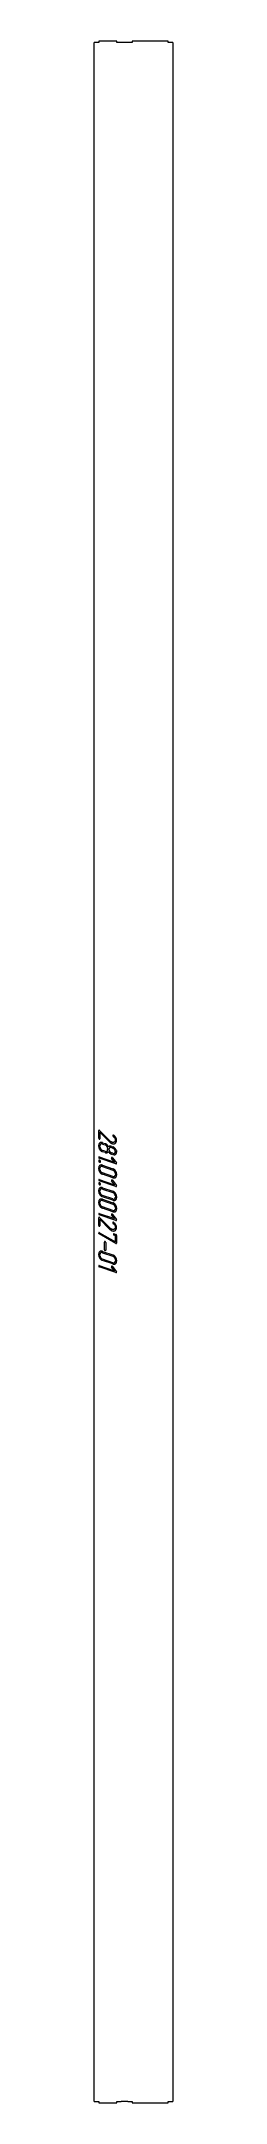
# Model space of a CAD drawing. Header units: millimetres. Extents: x 0 to 87, y -1 to 2277.
import ezdxf

# ---------------------------------------------------------------- set-up
doc = ezdxf.new("R2010")
doc.units = ezdxf.units.MM
doc.linetypes.add('K5LT_BASIC', pattern=[0])
doc.layers.add('Engraving', color=7, linetype='Continuous')

msp = doc.modelspace()

# ---------------------------------------------------------------- linework, layer by layer
at = {"color": 143, "linetype": 'K5LT_BASIC', "lineweight": 15, "true_color": 0x33acca}
for p, q in [((0, 0), (0, 2275.2)), ((5, 2275.2), (0, 2275.2)), ((25, 2276.7), (5, 2276.7)), ((5, 2276.7), (5, 2275.2)), ((25, 2275.2), (25, 2276.7)), ((30, 2275.2), (25, 2275.2)), ((37.1, 2275.2), (30, 2275.2)), ((42.1, 2275.2), (37.1, 2275.2)), ((42.1, 2276.7), (42.1, 2275.2)), ((82.1, 2276.7), (42.1, 2276.7)), ((82.1, 2275.2), (82.1, 2276.7)), ((87.1, 2275.2), (82.1, 2275.2)), ((87.1, 2275.2), (87.1, 0)), ((0, 0), (5, 0)), ((5, 0), (5, -1.5)), ((25, 0), (30, 0)), ((25, -1.5), (25, 0)), ((37.1, 0), (42.1, 0)), ((42.1, 0), (42.1, -1.5)), ((82.1, 0), (87.1, 0)), ((82.1, -1.5), (82.1, 0)), ((5, -1.5), (25, -1.5)), ((42.1, -1.5), (82.1, -1.5))]:
    msp.add_line(p, q, dxfattribs=at)
msp.add_open_spline([(37.1, 0), (36.8, 0), (36.2, 0), (35.3, 0), (34.4, 0), (33.5, 0), (32.7, 0), (31.8, 0), (30.9, 0), (30.3, 0), (30, 0)], degree=3, dxfattribs=at)
at = {"layer": 'Engraving', "color": 143, "linetype": 'K5LT_BASIC', "lineweight": 15, "true_color": 0x33acca}
for p, q in [((4.9, 1064.4), (4.9, 1072.9)), ((6, 1073.1), (17.8, 1061.3)), ((6.3, 1071.1), (6.3, 1063.9)), ((17, 1060.4), (6.3, 1071.1)), ((4.9, 1055.2), (4.9, 1056.7)), ((6.3, 1054.8), (6.3, 1056.2)), ((9.2, 1059.5), (12, 1058.5)), ((9.2, 1058), (12, 1057.1)), ((12, 1050), (9.2, 1050.9)), ((12, 1048.6), (9.2, 1049.5)), ((14.8, 1053.3), (14.8, 1051.9)), ((17.8, 1061.3), (18.4, 1060.8)), ((18.4, 1060.8), (18.9, 1060.4)), ((19.1, 1055.4), (20.6, 1054.9)), ((19.1, 1054), (20.6, 1053.5)), ((20.6, 1047.8), (19.1, 1048.3)), ((21.2, 1067.8), (21.4, 1067.7)), ((24.5, 1050.9), (24.7, 1050.1)), ((24.7, 1050.1), (24.8, 1049.6)), ((24.8, 1049.6), (24.8, 1049.2)), ((4.9, 1030.4), (4.9, 1031.8)), ((5.6, 1043.7), (22.4, 1038)), ((24.1, 1036), (5.6, 1042.3)), ((6.3, 1029.9), (6.3, 1031.3)), ((9.2, 1034.6), (20.5, 1030.7)), ((9.2, 1033.2), (20.5, 1029.3)), ((20.5, 1022.2), (9.2, 1026.1)), ((20.6, 1046.4), (19.1, 1046.9)), ((22.4, 1038), (19.3, 1042.1)), ((20.3, 1042.8), (24.6, 1037.1)), ((21, 1046.2), (20.6, 1046.4)), ((21.4, 1046.1), (21, 1046.2)), ((22.2, 1046.1), (21.4, 1046.1)), ((23.4, 1025.5), (23.4, 1024.1)), ((4.9, 1005.5), (4.9, 1006.9)), ((5.6, 1018.8), (22.4, 1013.1)), ((24.1, 1011.1), (5.6, 1017.4)), ((6.3, 1005), (6.3, 1006.4)), ((20.5, 1020.8), (9.2, 1024.6)), ((9.2, 1009.7), (20.5, 1005.9)), ((9.2, 1008.3), (20.5, 1004.4)), ((22.4, 1013.1), (19.3, 1017.2)), ((20.3, 1017.9), (24.6, 1012.2)), ((24.8, 1025), (24.8, 1023.6)), ((4.9, 992.8), (4.9, 994.2)), ((5.6, 981.3), (22.4, 975.6)), ((24.1, 973.6), (5.6, 979.8)), ((6.3, 992.3), (6.3, 993.7)), ((20.5, 997.3), (9.2, 1001.2)), ((20.5, 995.9), (9.2, 999.8)), ((9.2, 997), (20.5, 993.2)), ((9.2, 995.6), (20.5, 991.7)), ((20.5, 984.6), (9.2, 988.5)), ((20.5, 983.2), (9.2, 987.1)), ((22.4, 975.6), (19.3, 979.7)), ((20.3, 980.3), (24.6, 974.6)), ((23.4, 1000.6), (23.4, 999.2)), ((23.4, 987.9), (23.4, 986.5)), ((24.8, 1000.2), (24.8, 998.7)), ((24.8, 987.5), (24.8, 986)), ((4.9, 968.1), (4.9, 976.6)), ((5, 959.2), (4.9, 959.6)), ((23.9, 948.2), (5.5, 958.8)), ((5.6, 960.1), (5.8, 960)), ((5.8, 960), (23.4, 950)), ((6, 976.8), (17.8, 965)), ((17, 964.1), (6.3, 974.8)), ((6.3, 974.8), (6.3, 967.6)), ((17.8, 965), (18.4, 964.5)), ((18.4, 964.5), (18.9, 964.1)), ((21.2, 971.5), (21.4, 971.4)), ((22, 958.8), (24.1, 958.1)), ((23.4, 956.9), (22, 957.4)), ((23.4, 950), (23.4, 956.9)), ((24.8, 957.1), (24.8, 948.6)), ((4.9, 935.1), (4.9, 936.5)), ((6.3, 934.6), (6.3, 936.1)), ((9.2, 939.4), (20.5, 935.5)), ((9.2, 937.9), (20.5, 934.1)), ((11.3, 941.2), (11.3, 949.7)), ((12.7, 949.3), (12.7, 940.7)), ((24.1, 948.1), (23.9, 948.2)), ((5.6, 923.6), (22.4, 917.9)), ((24.1, 915.9), (5.6, 922.2)), ((20.5, 926.9), (9.2, 930.8)), ((20.5, 925.5), (9.2, 929.4)), ((22.4, 917.9), (19.3, 922)), ((20.3, 922.6), (24.6, 916.9)), ((23.4, 930.3), (23.4, 928.8)), ((24.8, 929.8), (24.8, 928.4))]:
    msp.add_line(p, q, dxfattribs=at)
for points in [[(5.1, 1073.3), (4.9, 1073.2), (4.9, 1072.9)], [(5.7, 1073.3), (5.4, 1073.4), (5.1, 1073.3)], [(6, 1073.1), (5.9, 1073.3), (5.7, 1073.3)], [(4.9, 1064.4), (4.9, 1064.1), (5.1, 1063.8)], [(6.1, 1059.2), (4.9, 1058.3), (4.9, 1056.7)], [(4.9, 1055.2), (4.9, 1053.5), (6.1, 1051.8)], [(5.1, 1063.8), (5.4, 1063.5), (5.6, 1063.5)], [(5.6, 1063.5), (5.9, 1063.4), (6.1, 1063.5)], [(6.1, 1063.5), (6.3, 1063.7), (6.3, 1063.9)], [(9.2, 1059.5), (7.4, 1060.1), (6.1, 1059.2)], [(6.1, 1051.8), (7.4, 1050.1), (9.2, 1049.5)], [(7.2, 1057.9), (6.3, 1057.3), (6.3, 1056.2)], [(6.3, 1054.8), (6.3, 1053.6), (7.2, 1052.5)], [(9.2, 1058), (8, 1058.4), (7.2, 1057.9)], [(7.2, 1052.5), (8, 1051.4), (9.2, 1050.9)], [(14.1, 1057.2), (13.1, 1058.1), (12, 1058.5)], [(14, 1055.6), (13.2, 1056.7), (12, 1057.1)], [(12, 1050), (13.2, 1049.6), (14, 1050.1)], [(12, 1048.6), (13.2, 1048.2), (14.3, 1048.5)], [(14.8, 1053.3), (14.8, 1054.5), (14, 1055.6)], [(14, 1050.1), (14.8, 1050.6), (14.8, 1051.9)], [(15.8, 1054.9), (15.1, 1056.3), (14.1, 1057.2)], [(14.3, 1048.5), (15.3, 1048.8), (15.8, 1049.6)], [(17.2, 1055.6), (16.4, 1055.5), (15.8, 1054.9)], [(15.8, 1049.6), (16.5, 1048.5), (17.3, 1047.9)], [(17.1, 1053.8), (16.3, 1053.3), (16.3, 1052.1)], [(16.3, 1052.1), (16.3, 1050.9), (17.1, 1049.8)], [(17, 1060.4), (17.9, 1059.6), (18.6, 1059.1)], [(19.1, 1054), (17.9, 1054.4), (17.1, 1053.8)], [(17.1, 1049.8), (17.9, 1048.7), (19.1, 1048.3)], [(19.1, 1055.4), (18.1, 1055.7), (17.2, 1055.6)], [(18.6, 1059.1), (19.2, 1058.7), (19.9, 1058.5)], [(19.9, 1059.9), (19.4, 1060.1), (18.9, 1060.4)], [(22.4, 1060.3), (21.4, 1059.4), (19.9, 1059.9)], [(19.9, 1058.5), (22, 1057.8), (23.4, 1058.9)], [(20.7, 1067.8), (20.5, 1067.6), (20.5, 1067.3)], [(20.5, 1067.3), (20.5, 1067.1), (20.6, 1066.9)], [(20.6, 1066.9), (20.7, 1066.7), (20.9, 1066.5)], [(23.6, 1052.6), (22.2, 1054.3), (20.6, 1054.9)], [(22.6, 1051.9), (21.7, 1053.1), (20.6, 1053.5)], [(21.2, 1067.8), (20.9, 1068), (20.7, 1067.8)], [(20.9, 1066.5), (22.3, 1065.6), (22.8, 1064.5)], [(24, 1065), (23.2, 1066.5), (21.4, 1067.7)], [(23.1, 1061.2), (22.8, 1060.6), (22.4, 1060.3)], [(23.4, 1049.7), (23.4, 1050.8), (22.6, 1051.9)], [(22.6, 1047.9), (23.4, 1048.5), (23.4, 1049.7)], [(22.8, 1064.5), (23.4, 1063.5), (23.4, 1062.5)], [(23.4, 1062.5), (23.4, 1061.8), (23.1, 1061.2)], [(23.4, 1058.9), (24.8, 1060.1), (24.8, 1062.1)], [(24.5, 1050.9), (24.2, 1051.8), (23.6, 1052.6)], [(23.6, 1046.6), (24.8, 1047.4), (24.8, 1049.2)], [(24.8, 1062.1), (24.8, 1063.6), (24, 1065)], [(5.1, 1043.7), (4.9, 1043.4), (4.9, 1043.2)], [(4.9, 1043.2), (4.9, 1042.9), (5.1, 1042.7)], [(5.2, 1040.1), (4.9, 1039.9), (4.9, 1039.4)], [(4.9, 1039.4), (4.9, 1038.9), (5.2, 1038.5)], [(6.1, 1034.3), (4.9, 1033.4), (4.9, 1031.8)], [(4.9, 1030.4), (4.9, 1028.6), (6.2, 1026.9)], [(5.6, 1043.7), (5.2, 1043.8), (5.1, 1043.7)], [(5.1, 1042.7), (5.3, 1042.4), (5.6, 1042.3)], [(6, 1040.1), (5.5, 1040.2), (5.2, 1040.1)], [(5.2, 1038.5), (5.6, 1038.1), (6, 1038)], [(6.6, 1039.6), (6.2, 1040), (6, 1040.1)], [(6, 1038), (6.4, 1037.8), (6.7, 1038.1)], [(9.2, 1034.6), (7.4, 1035.2), (6.1, 1034.3)], [(6.2, 1026.9), (7.4, 1025.2), (9.2, 1024.6)], [(7.2, 1033), (6.3, 1032.4), (6.3, 1031.3)], [(6.3, 1029.9), (6.3, 1028.7), (7.1, 1027.6)], [(7, 1038.7), (7, 1039.2), (6.6, 1039.6)], [(6.7, 1038.1), (7, 1038.3), (7, 1038.7)], [(7.1, 1027.6), (7.9, 1026.5), (9.2, 1026.1)], [(9.2, 1033.2), (8, 1033.6), (7.2, 1033)], [(17.3, 1047.9), (18.1, 1047.2), (19.1, 1046.9)], [(19.3, 1043.1), (19.1, 1042.9), (19.1, 1042.6)], [(19.1, 1042.6), (19.1, 1042.4), (19.3, 1042.1)], [(19.8, 1043.1), (19.5, 1043.2), (19.3, 1043.1)], [(20.3, 1042.8), (20, 1043.1), (19.8, 1043.1)], [(23.5, 1028.5), (22.2, 1030.2), (20.5, 1030.7)], [(22.5, 1027.8), (21.7, 1028.9), (20.5, 1029.3)], [(20.6, 1047.8), (21.7, 1047.4), (22.6, 1047.9)], [(22.2, 1046.1), (23, 1046.1), (23.6, 1046.6)], [(23.4, 1025.5), (23.4, 1026.7), (22.5, 1027.8)], [(24.8, 1025), (24.8, 1026.8), (23.5, 1028.5)], [(24.1, 1036), (24.4, 1035.9), (24.6, 1036.1)], [(24.8, 1036.5), (24.8, 1036.8), (24.6, 1037.1)], [(24.6, 1036.1), (24.8, 1036.2), (24.8, 1036.5)], [(5.1, 1018.8), (4.9, 1018.5), (4.9, 1018.4)], [(4.9, 1018.4), (4.9, 1018.1), (5.1, 1017.8)], [(5.2, 1015.2), (4.9, 1015), (4.9, 1014.5)], [(4.9, 1014.5), (4.9, 1014), (5.2, 1013.6)], [(6.1, 1009.4), (4.9, 1008.5), (4.9, 1006.9)], [(4.9, 1005.5), (4.9, 1003.7), (6.2, 1002)], [(5.6, 1018.8), (5.2, 1019), (5.1, 1018.8)], [(5.1, 1017.8), (5.3, 1017.5), (5.6, 1017.4)], [(6, 1015.2), (5.5, 1015.4), (5.2, 1015.2)], [(5.2, 1013.6), (5.6, 1013.2), (6, 1013.1)], [(6.6, 1014.7), (6.2, 1015.1), (6, 1015.2)], [(6, 1013.1), (6.4, 1013), (6.7, 1013.2)], [(9.2, 1009.7), (7.4, 1010.3), (6.1, 1009.4)], [(7.2, 1008.1), (6.3, 1007.6), (6.3, 1006.4)], [(6.3, 1005), (6.3, 1003.9), (7.1, 1002.7)], [(7, 1013.8), (7, 1014.3), (6.6, 1014.7)], [(6.7, 1013.2), (7, 1013.4), (7, 1013.8)], [(7.1, 1002.7), (7.9, 1001.6), (9.2, 1001.2)], [(9.2, 1008.3), (8, 1008.7), (7.2, 1008.1)], [(19.3, 1018.2), (19.1, 1018.1), (19.1, 1017.8)], [(19.1, 1017.8), (19.1, 1017.5), (19.3, 1017.2)], [(19.8, 1018.3), (19.5, 1018.4), (19.3, 1018.2)], [(20.3, 1017.9), (20, 1018.2), (19.8, 1018.3)], [(20.5, 1022.2), (21.7, 1021.8), (22.5, 1022.4)], [(20.5, 1020.8), (22.3, 1020.2), (23.6, 1021)], [(23.5, 1003.6), (22.2, 1005.3), (20.5, 1005.9)], [(22.5, 1002.9), (21.7, 1004), (20.5, 1004.4)], [(22.5, 1022.4), (23.4, 1022.9), (23.4, 1024.1)], [(23.4, 1000.6), (23.4, 1001.8), (22.5, 1002.9)], [(24.8, 1000.2), (24.8, 1001.9), (23.5, 1003.6)], [(23.6, 1021), (24.8, 1021.9), (24.8, 1023.6)], [(24.1, 1011.1), (24.4, 1011), (24.6, 1011.2)], [(24.8, 1011.6), (24.8, 1011.9), (24.6, 1012.2)], [(24.6, 1011.2), (24.8, 1011.3), (24.8, 1011.6)], [(6.1, 996.7), (4.9, 995.8), (4.9, 994.2)], [(4.9, 992.8), (4.9, 991), (6.2, 989.3)], [(5.1, 981.2), (4.9, 980.9), (4.9, 980.8)], [(4.9, 980.8), (4.9, 980.5), (5.1, 980.2)], [(5.6, 981.3), (5.2, 981.4), (5.1, 981.2)], [(5.1, 980.2), (5.3, 980), (5.6, 979.8)], [(9.2, 997), (7.4, 997.6), (6.1, 996.7)], [(6.2, 1002), (7.4, 1000.4), (9.2, 999.8)], [(6.2, 989.3), (7.4, 987.7), (9.2, 987.1)], [(7.2, 995.4), (6.3, 994.9), (6.3, 993.7)], [(6.3, 992.3), (6.3, 991.2), (7.1, 990)], [(7.1, 990), (7.9, 988.9), (9.2, 988.5)], [(9.2, 995.6), (8, 996), (7.2, 995.4)], [(19.3, 980.6), (19.1, 980.5), (19.1, 980.2)], [(19.1, 980.2), (19.1, 979.9), (19.3, 979.7)], [(19.8, 980.7), (19.5, 980.8), (19.3, 980.6)], [(20.3, 980.3), (20, 980.6), (19.8, 980.7)], [(20.5, 997.3), (21.7, 996.9), (22.5, 997.5)], [(20.5, 995.9), (22.3, 995.3), (23.6, 996.1)], [(23.5, 990.9), (22.2, 992.6), (20.5, 993.2)], [(22.5, 990.2), (21.7, 991.3), (20.5, 991.7)], [(20.5, 984.6), (21.7, 984.2), (22.5, 984.8)], [(20.5, 983.2), (22.3, 982.6), (23.6, 983.4)], [(22.5, 997.5), (23.4, 998), (23.4, 999.2)], [(23.4, 987.9), (23.4, 989.1), (22.5, 990.2)], [(22.5, 984.8), (23.4, 985.3), (23.4, 986.5)], [(24.8, 987.5), (24.8, 989.2), (23.5, 990.9)], [(23.6, 996.1), (24.8, 997), (24.8, 998.7)], [(23.6, 983.4), (24.8, 984.3), (24.8, 986)], [(5.1, 977), (4.9, 976.9), (4.9, 976.6)], [(4.9, 968.1), (4.9, 967.8), (5.1, 967.5)], [(5.1, 960.1), (4.9, 959.9), (4.9, 959.6)], [(5, 959.2), (5.4, 958.8), (5.5, 958.8)], [(5.7, 977), (5.4, 977.1), (5.1, 977)], [(5.1, 967.5), (5.4, 967.2), (5.6, 967.1)], [(5.6, 960.1), (5.3, 960.2), (5.1, 960.1)], [(5.6, 967.1), (5.9, 967.1), (6.1, 967.2)], [(6, 976.8), (5.9, 977), (5.7, 977)], [(6.1, 967.2), (6.3, 967.4), (6.3, 967.6)], [(17, 964.1), (17.9, 963.3), (18.6, 962.8)], [(18.6, 962.8), (19.2, 962.4), (19.9, 962.1)], [(19.9, 963.6), (19.4, 963.8), (18.9, 964.1)], [(22.4, 963.9), (21.4, 963.1), (19.9, 963.6)], [(19.9, 962.1), (22, 961.5), (23.4, 962.6)], [(20.7, 971.5), (20.5, 971.3), (20.5, 971)], [(20.5, 971), (20.5, 970.8), (20.6, 970.6)], [(20.6, 970.6), (20.7, 970.4), (20.9, 970.2)], [(21.2, 971.5), (20.9, 971.6), (20.7, 971.5)], [(20.9, 970.2), (22.3, 969.3), (22.8, 968.2)], [(21.4, 958.8), (21.3, 958.5), (21.3, 958.3)], [(21.3, 958.3), (21.3, 958), (21.4, 957.8)], [(24, 968.7), (23.2, 970.2), (21.4, 971.4)], [(22, 958.8), (21.6, 958.9), (21.4, 958.8)], [(21.4, 957.8), (21.6, 957.5), (22, 957.4)], [(23.1, 964.9), (22.8, 964.3), (22.4, 963.9)], [(22.8, 968.2), (23.4, 967.2), (23.4, 966.2)], [(23.4, 966.2), (23.4, 965.5), (23.1, 964.9)], [(23.4, 962.6), (24.8, 963.8), (24.8, 965.8)], [(24.8, 965.8), (24.8, 967.3), (24, 968.7)], [(24.1, 973.6), (24.4, 973.5), (24.6, 973.6)], [(24.8, 957.1), (24.8, 957.8), (24.1, 958.1)], [(24.8, 974.1), (24.8, 974.3), (24.6, 974.6)], [(24.6, 973.6), (24.8, 973.8), (24.8, 974.1)], [(6.1, 939.1), (4.9, 938.2), (4.9, 936.5)], [(4.9, 935.1), (4.9, 933.3), (6.2, 931.7)], [(9.2, 939.4), (7.4, 940), (6.1, 939.1)], [(7.2, 937.7), (6.3, 937.2), (6.3, 936.1)], [(6.3, 934.6), (6.3, 933.5), (7.1, 932.4)], [(9.2, 937.9), (8, 938.3), (7.2, 937.7)], [(11.5, 950.2), (11.3, 950.1), (11.3, 949.7)], [(11.3, 941.2), (11.3, 940.9), (11.5, 940.6)], [(12, 950.2), (11.7, 950.3), (11.5, 950.2)], [(11.5, 940.6), (11.8, 940.3), (12, 940.3)], [(12.4, 949.9), (12.2, 950.1), (12, 950.2)], [(12, 940.3), (12.3, 940.2), (12.5, 940.3)], [(12.7, 949.3), (12.7, 949.6), (12.4, 949.9)], [(12.5, 940.3), (12.7, 940.5), (12.7, 940.7)], [(23.5, 933.2), (22.2, 934.9), (20.5, 935.5)], [(24.1, 948.1), (24.4, 948), (24.6, 948.1)], [(24.6, 948.1), (24.8, 948.3), (24.8, 948.6)], [(5.1, 923.6), (4.9, 923.3), (4.9, 923.1)], [(4.9, 923.1), (4.9, 922.8), (5.1, 922.6)], [(5.6, 923.6), (5.2, 923.7), (5.1, 923.6)], [(5.1, 922.6), (5.3, 922.3), (5.6, 922.2)], [(6.2, 931.7), (7.4, 930), (9.2, 929.4)], [(7.1, 932.4), (7.9, 931.2), (9.2, 930.8)], [(19.3, 923), (19.1, 922.8), (19.1, 922.5)], [(19.1, 922.5), (19.1, 922.3), (19.3, 922)], [(19.8, 923), (19.5, 923.1), (19.3, 923)], [(20.3, 922.6), (20, 923), (19.8, 923)], [(22.5, 932.5), (21.7, 933.7), (20.5, 934.1)], [(20.5, 926.9), (21.7, 926.6), (22.5, 927.1)], [(20.5, 925.5), (22.3, 924.9), (23.6, 925.8)], [(23.4, 930.3), (23.4, 931.4), (22.5, 932.5)], [(22.5, 927.1), (23.4, 927.7), (23.4, 928.8)], [(24.8, 929.8), (24.8, 931.6), (23.5, 933.2)], [(23.6, 925.8), (24.8, 926.6), (24.8, 928.4)], [(24.1, 915.9), (24.4, 915.8), (24.6, 915.9)], [(24.8, 916.4), (24.8, 916.7), (24.6, 916.9)], [(24.6, 915.9), (24.8, 916.1), (24.8, 916.4)]]:
    msp.add_open_spline(points, degree=2, dxfattribs=at)

doc.saveas('drawing.dxf')
